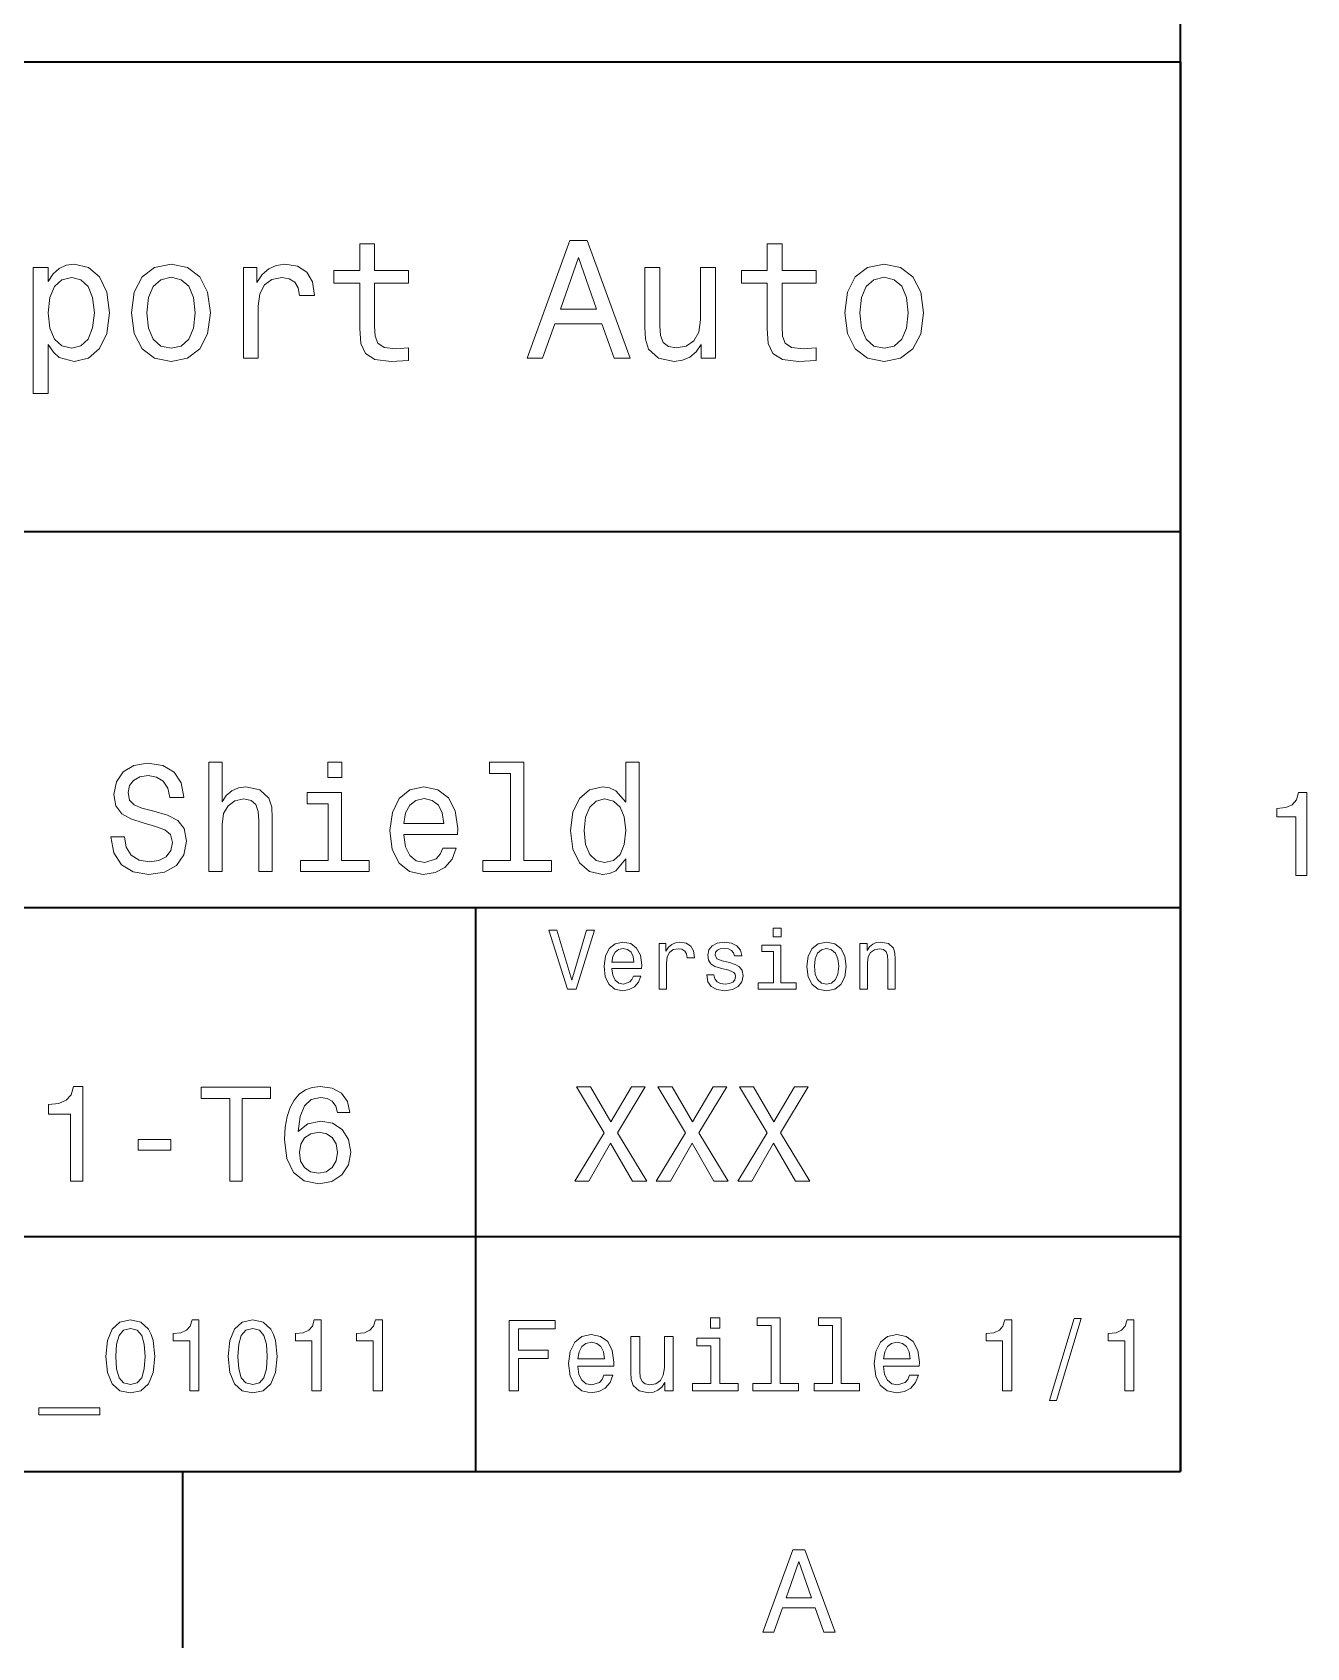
# Model space of a CAD drawing. Extents: x 0 to 420, y 0 to 297.
# Drawn here: x 361.1 to 415.4, y 2.5 to 71.3 of the extents above; entities that cross this region are included whole.
import ezdxf

# ---------------------------------------------------------------- set-up
doc = ezdxf.new("R2010")
doc.units = 0

msp = doc.modelspace()

# ---------------------------------------------------------------- linework, layer by layer
at = {"color": 7, "lineweight": 35}
for p, q in [((410, 10), (410, 287)), ((220, 70), (410, 70)), ((410, 70), (410, 10)), ((285, 50), (410, 50)), ((285, 34), (410, 34)), ((380, 10), (380, 34)), ((285, 20), (410, 20)), ((10, 10), (410, 10)), ((220, 10), (410, 10))]:
    msp.add_line(p, q, dxfattribs=at)
at = {"color": 7, "lineweight": 35, "ltscale": 0.1875}
msp.add_line((367.5, 10), (367.5, 2.5), dxfattribs=at)
at = {"color": 7, "lineweight": 13}
for points in [[(375.050415, 60.579971), (375.050415, 58.64193), (375.093658, 58.015129), (375.29538, 57.582851), (375.698853, 57.330688), (376.383301, 57.244236), (377.132568, 57.280258), (377.132568, 57.827808), (376.585022, 57.78458), (376.087891, 57.842216), (375.82132, 58.022331), (375.706055, 58.324928), (375.684448, 58.75), (375.684448, 60.579971), (377.132568, 60.579971), (377.132568, 61.120316), (375.684448, 61.120316), (375.684448, 62.251438), (375.050415, 62.251438), (375.050415, 61.120316), (373.955322, 61.120316), (373.955322, 60.579971)], [(382.175781, 57.381123), (382.838623, 57.381123), (383.364563, 58.850864), (385.360229, 58.850864), (385.886169, 57.381123), (386.563416, 57.381123), (384.733429, 62.388329), (383.998566, 62.388329)], [(392.399109, 60.579971), (392.399109, 58.64193), (392.442352, 58.015129), (392.644073, 57.582851), (393.047546, 57.330688), (393.731995, 57.244236), (394.481262, 57.280258), (394.481262, 57.827808), (393.933716, 57.78458), (393.436584, 57.842216), (393.170013, 58.022331), (393.054749, 58.324928), (393.033142, 58.75), (393.033142, 60.579971), (394.481262, 60.579971), (394.481262, 61.120316), (393.033142, 61.120316), (393.033142, 62.251438), (392.399109, 62.251438), (392.399109, 61.120316), (391.304016, 61.120316), (391.304016, 60.579971)], [(361.786743, 60.652016), (361.786743, 61.25), (361.15274, 61.25), (361.15274, 55.882565), (361.786743, 55.882565), (361.786743, 57.971901), (362.010101, 57.633286), (362.262268, 57.409943), (362.896271, 57.244236), (363.501465, 57.381123), (363.976959, 57.791786), (364.286743, 58.440201), (364.402039, 59.319164), (364.286743, 60.190922), (363.976959, 60.839336), (363.501465, 61.242794), (362.896271, 61.386887), (362.550446, 61.343658), (362.255066, 61.206772), (362.002899, 60.976223)], [(365.338623, 59.311958), (365.453888, 58.432995), (365.785309, 57.78458), (366.311249, 57.381123), (367.017303, 57.244236), (367.716125, 57.381123), (368.242065, 57.777374), (368.573486, 58.425793), (368.695984, 59.311958), (368.573486, 60.190922), (368.242065, 60.846542), (367.716125, 61.242794), (367.017303, 61.386887), (366.311249, 61.242794), (365.785309, 60.839336), (365.453888, 60.190922)], [(370.100861, 57.381123), (370.734863, 57.381123), (370.734863, 59.592937), (370.799713, 60.12608), (370.994232, 60.507923), (371.311249, 60.738472), (371.736328, 60.817722), (372.053314, 60.767288), (372.291077, 60.623199), (372.435181, 60.378242), (372.485596, 60.046829), (373.126801, 60.046829), (373.040344, 60.630402), (372.802612, 61.048271), (372.406342, 61.30043), (371.865997, 61.386887), (371.498566, 61.32925), (371.181549, 61.185158), (370.900574, 60.940201), (370.677246, 60.608788), (370.677246, 61.25), (370.100861, 61.25)], [(383.595093, 59.463257), (384.365997, 61.667866), (385.136902, 59.463257)], [(390.194519, 61.25), (389.560516, 61.25), (389.560516, 59.016571), (389.488464, 58.497837), (389.279541, 58.123196), (388.955322, 57.892651), (388.530243, 57.820602), (388.19165, 57.878242), (387.975494, 58.051151), (387.853027, 58.346542), (387.824219, 58.764408), (387.824219, 61.25), (387.190186, 61.25), (387.190186, 58.706772), (387.211792, 58.195244), (387.348694, 57.770172), (387.766571, 57.381123), (388.436584, 57.244236), (388.796814, 57.294666), (389.106628, 57.424351), (389.373199, 57.647694), (389.589325, 57.971901), (389.589325, 57.381123), (390.194519, 57.381123)], [(395.698853, 59.311958), (395.814117, 58.432995), (396.145508, 57.78458), (396.671448, 57.381123), (397.377502, 57.244236), (398.076355, 57.381123), (398.602295, 57.777374), (398.933716, 58.425793), (399.056183, 59.311958), (398.933716, 60.190922), (398.602295, 60.846542), (398.076355, 61.242794), (397.377502, 61.386887), (396.671448, 61.242794), (396.145508, 60.839336), (395.814117, 60.190922)], [(362.788208, 57.8134), (362.363129, 57.907059), (362.053314, 58.195244), (361.858795, 58.663544), (361.793945, 59.319164), (361.858795, 59.967579), (362.053314, 60.435879), (362.363129, 60.716858), (362.788208, 60.817722), (363.177246, 60.716858), (363.48703, 60.428673), (363.68158, 59.960373), (363.753601, 59.319164), (363.68158, 58.67075), (363.48703, 58.195244), (363.177246, 57.907059)], [(365.98703, 59.319164), (366.05188, 59.967579), (366.253601, 60.435879), (366.57782, 60.72406), (367.017303, 60.824928), (367.449585, 60.72406), (367.773773, 60.443081), (367.975525, 59.967579), (368.047546, 59.319164), (367.975525, 58.663544), (367.773773, 58.188038), (367.449585, 57.899853), (367.017303, 57.806194), (366.57782, 57.899853), (366.253601, 58.188038), (366.05188, 58.663544)], [(396.34726, 59.319164), (396.412109, 59.967579), (396.613831, 60.435879), (396.938019, 60.72406), (397.377502, 60.824928), (397.809784, 60.72406), (398.134003, 60.443081), (398.335724, 59.967579), (398.407776, 59.319164), (398.335724, 58.663544), (398.134003, 58.188038), (397.809784, 57.899853), (397.377502, 57.806194), (396.938019, 57.899853), (396.613831, 58.188038), (396.412109, 58.663544)], [(365.041077, 37.015129), (364.451019, 37.015129), (364.580688, 36.327808), (364.904907, 35.822044), (365.404175, 35.517288), (366.078522, 35.407059), (366.746399, 35.510807), (367.245667, 35.796108), (367.563416, 36.243515), (367.680115, 36.833572), (367.582855, 37.365273), (367.310516, 37.708931), (366.869598, 37.935879), (366.279541, 38.104465), (365.773773, 38.227665), (365.443085, 38.370316), (365.255035, 38.577808), (365.196686, 38.902016), (365.255035, 39.193802), (365.423645, 39.414265), (365.682983, 39.5634), (366.039612, 39.615273), (366.40274, 39.55043), (366.688049, 39.375359), (366.876099, 39.083572), (366.966858, 38.688038), (367.556915, 38.688038), (367.556915, 38.701008), (367.453186, 39.310516), (367.148407, 39.764408), (366.668579, 40.049709), (366.020172, 40.146973), (365.436584, 40.049709), (364.982727, 39.777374), (364.690918, 39.355907), (364.587189, 38.811237), (364.671478, 38.324928), (364.917877, 37.994236), (365.306915, 37.773773), (365.838623, 37.605186), (366.363831, 37.456051), (366.759369, 37.3134), (366.999268, 37.105907), (367.083588, 36.76873), (367.005768, 36.425072), (366.804749, 36.165707), (366.5, 36.003601), (366.104462, 35.951729), (365.663544, 36.023052), (365.326355, 36.230545), (365.112396, 36.567722)], [(368.626801, 35.530258), (369.197418, 35.530258), (369.197418, 37.540344), (369.255768, 38.000721), (369.443817, 38.337894), (369.735596, 38.545387), (370.124634, 38.623199), (370.435883, 38.558357), (370.630402, 38.383286), (370.727661, 38.091499), (370.760071, 37.70245), (370.760071, 35.530258), (371.330688, 35.530258), (371.330688, 37.819164), (371.304749, 38.279537), (371.188049, 38.662102), (370.805481, 39.012245), (370.208923, 39.135445), (369.884735, 39.090057), (369.605896, 38.966858), (369.372467, 38.772331), (369.197418, 38.506485), (369.197418, 40.185879), (368.626801, 40.185879)], [(374.293945, 40.185879), (373.690918, 40.185879), (373.690918, 39.537464), (374.293945, 39.537464)], [(381.471924, 39.706051), (381.471924, 36.010086), (380.298279, 36.010086), (380.298279, 35.530258), (383.209656, 35.530258), (383.209656, 36.010086), (382.042511, 36.010086), (382.042511, 40.185879), (380.577087, 40.185879), (380.577087, 39.706051)], [(386.380402, 36.068443), (386.380402, 35.530258), (386.951019, 35.530258), (386.951019, 40.185879), (386.386902, 40.185879), (386.386902, 38.480545), (385.952454, 38.973343), (385.686584, 39.090057), (385.381836, 39.135445), (384.830688, 39.005764), (384.40274, 38.642651), (384.123932, 38.059078), (384.026672, 37.274494), (384.123932, 36.489914), (384.40274, 35.899857), (384.830688, 35.530258), (385.381836, 35.407059), (385.686584, 35.45245), (385.958923, 35.569164)], [(374.274506, 36.010086), (374.274506, 38.895531), (372.809082, 38.895531), (372.809082, 38.409222), (373.703888, 38.409222), (373.703888, 36.010086), (372.536743, 36.010086), (372.536743, 35.530258), (375.45462, 35.530258), (375.45462, 36.010086)], [(376.932983, 37.105907), (379.215424, 37.105907), (379.221924, 37.371758), (379.118164, 38.117435), (378.832855, 38.675072), (378.378967, 39.012245), (377.77594, 39.135445), (377.185883, 39.005764), (376.731995, 38.642651), (376.440216, 38.052593), (376.336456, 37.274494), (376.433716, 36.476944), (376.725525, 35.893372), (377.172913, 35.530258), (377.75647, 35.407059), (378.262268, 35.491352), (378.677246, 35.711815), (378.981995, 36.061958), (379.157074, 36.528816), (378.592957, 36.528816), (378.476227, 36.269451), (378.307648, 36.074928), (377.82782, 35.919308), (377.458221, 35.990631), (377.179382, 36.217579), (376.997833, 36.587173), (376.932983, 37.086452)], [(376.932983, 37.585735), (377.004333, 38.033138), (377.179382, 38.363831), (377.445251, 38.564842), (377.79541, 38.636166), (378.139038, 38.564842), (378.404907, 38.363831), (378.567017, 38.033138), (378.625366, 37.585735)], [(385.479126, 38.623199), (385.855194, 38.532421), (386.140503, 38.279537), (386.309082, 37.858067), (386.373932, 37.274494), (386.309082, 36.684437), (386.140503, 36.262966), (385.855194, 36.003601), (385.479126, 35.919308), (385.122498, 36.003601), (384.850159, 36.262966), (384.668579, 36.690922), (384.610229, 37.274494), (384.668579, 37.851585), (384.850159, 38.273052), (385.122498, 38.532421)], [(414.909241, 35.366787), (415.368164, 35.366787), (415.368164, 38.892002), (415.025208, 38.892002), (414.934448, 38.584366), (414.752899, 38.377594), (414.475525, 38.256557), (414.092224, 38.216209), (414.092224, 37.858143), (414.909241, 37.858143)], [(384.71109, 33.03458), (384.08429, 30.905619), (383.439484, 33.03458), (383.09726, 33.03458), (383.904175, 30.530979), (384.264404, 30.530979), (385.053314, 33.03458)], [(392.992798, 33.117435), (392.657776, 33.117435), (392.657776, 32.757202), (392.992798, 32.757202)], [(385.784576, 31.40634), (387.052582, 31.40634), (387.056183, 31.554033), (386.998566, 31.9683), (386.840057, 32.278099), (386.587891, 32.465416), (386.252869, 32.533859), (385.925079, 32.461815), (385.672913, 32.260086), (385.510803, 31.932276), (385.453156, 31.5), (385.507202, 31.056915), (385.669312, 30.732708), (385.917877, 30.530979), (386.242065, 30.462536), (386.523041, 30.509365), (386.753601, 30.631844), (386.922913, 30.826368), (387.020172, 31.085733), (386.706787, 31.085733), (386.641937, 30.941643), (386.548279, 30.833572), (386.281708, 30.747118), (386.076355, 30.786743), (385.921478, 30.912823), (385.820618, 31.118155), (385.784576, 31.395533)], [(387.794678, 30.530979), (388.111664, 30.530979), (388.111664, 31.636887), (388.144104, 31.903458), (388.241364, 32.094379), (388.399841, 32.209652), (388.612396, 32.249279), (388.770905, 32.224064), (388.889771, 32.152016), (388.961823, 32.029537), (388.98703, 31.863832), (389.307648, 31.863832), (389.264404, 32.155621), (389.145538, 32.364552), (388.947418, 32.490635), (388.677246, 32.533859), (388.49353, 32.505043), (388.335022, 32.432995), (388.194519, 32.310516), (388.082855, 32.144814), (388.082855, 32.465416), (387.794678, 32.465416)], [(390.791779, 31.658501), (390.485596, 31.730547), (390.258636, 31.8134), (390.182983, 31.982708), (390.20462, 32.101585), (390.280273, 32.188038), (390.40274, 32.242073), (390.579254, 32.263687), (390.748566, 32.242073), (390.881836, 32.177231), (390.968292, 32.079971), (391.004333, 31.950287), (391.314117, 31.950287), (391.314117, 31.957493), (391.260101, 32.191643), (391.112396, 32.375359), (390.881836, 32.490635), (390.579254, 32.533859), (390.273041, 32.490635), (390.049713, 32.371758), (389.90921, 32.195244), (389.865997, 31.971901), (389.898407, 31.755764), (389.999268, 31.604465), (390.164978, 31.496397), (390.406342, 31.420748), (390.759369, 31.334293), (390.975494, 31.244236), (391.033142, 31.17219), (391.054749, 31.064121), (391.022339, 30.930836), (390.935883, 30.829971), (390.79538, 30.765129), (390.608063, 30.743515), (390.409943, 30.765129), (390.265839, 30.840778), (390.168579, 30.963255), (390.128967, 31.132565), (389.822754, 31.132565), (389.873199, 30.844379), (390.020905, 30.635447), (390.255035, 30.509365), (390.579254, 30.462536), (390.917877, 30.509365), (391.166412, 30.635447), (391.317719, 30.837175), (391.371765, 31.100143), (391.332123, 31.327089), (391.220459, 31.481987), (391.036743, 31.582851)], [(392.981995, 30.79755), (392.981995, 32.400574), (392.167877, 32.400574), (392.167877, 32.130402), (392.664978, 32.130402), (392.664978, 30.79755), (392.016571, 30.79755), (392.016571, 30.530979), (393.637604, 30.530979), (393.637604, 30.79755)], [(394.087891, 31.496397), (394.145538, 31.056915), (394.311249, 30.732708), (394.574219, 30.530979), (394.927246, 30.462536), (395.276672, 30.530979), (395.539612, 30.729107), (395.705322, 31.053314), (395.766571, 31.496397), (395.705322, 31.935879), (395.539612, 32.263687), (395.276672, 32.461815), (394.927246, 32.533859), (394.574219, 32.461815), (394.311249, 32.260086), (394.145538, 31.935879)], [(396.350159, 30.530979), (396.667145, 30.530979), (396.667145, 31.647694), (396.699554, 31.903458), (396.804047, 32.090778), (396.966125, 32.206051), (397.182281, 32.249279), (397.355194, 32.213257), (397.463257, 32.115993), (397.517303, 31.95389), (397.535309, 31.737751), (397.535309, 30.530979), (397.852295, 30.530979), (397.852295, 31.802593), (397.837891, 32.058357), (397.773041, 32.270893), (397.560516, 32.465416), (397.229095, 32.533859), (397.04538, 32.508644), (396.890503, 32.440201), (396.757202, 32.324928), (396.65274, 32.170029), (396.65274, 32.465416), (396.350159, 32.465416)], [(385.784576, 31.672911), (385.824219, 31.921469), (385.921478, 32.105186), (386.069153, 32.216858), (386.263702, 32.256485), (386.45462, 32.216858), (386.602295, 32.105186), (386.692352, 31.921469), (386.724792, 31.672911)], [(394.412109, 31.5), (394.444519, 31.824207), (394.54538, 32.058357), (394.707489, 32.20245), (394.927246, 32.25288), (395.143372, 32.20245), (395.305481, 32.061958), (395.406342, 31.824207), (395.442352, 31.5), (395.406342, 31.17219), (395.305481, 30.934437), (395.143372, 30.790344), (394.927246, 30.743515), (394.707489, 30.790344), (394.54538, 30.934437), (394.444519, 31.17219)], [(362.737762, 22.360231), (363.262238, 22.360231), (363.262238, 26.38905), (362.8703, 26.38905), (362.766571, 26.037464), (362.559082, 25.801153), (362.242065, 25.662825), (361.804047, 25.616714), (361.804047, 25.207493), (362.737762, 25.207493)], [(369.515869, 22.360231), (370.046112, 22.360231), (370.046112, 25.876081), (371.25647, 25.876081), (371.25647, 26.360231), (368.299713, 26.360231), (368.299713, 25.876081), (369.515869, 25.876081)], [(374.634003, 25.282421), (374.524506, 25.749281), (374.270905, 26.095102), (373.878967, 26.314121), (373.371765, 26.38905), (373.031708, 26.348703), (372.737762, 26.239193), (372.478394, 26.06052), (372.259369, 25.806917), (372.086456, 25.489914), (371.959656, 25.103746), (371.878967, 24.648417), (371.855896, 24.135448), (371.94812, 23.317003), (372.23056, 22.723343), (372.685883, 22.365995), (373.30835, 22.244957), (373.867432, 22.348703), (374.293945, 22.619596), (374.570618, 23.04611), (374.668579, 23.587896), (374.570618, 24.135448), (374.305481, 24.556196), (373.89624, 24.821327), (373.389038, 24.913546), (372.841492, 24.798271), (372.432281, 24.469742), (372.518738, 25.103746), (372.703186, 25.559078), (372.985596, 25.829971), (373.377533, 25.922192), (373.66571, 25.876081), (373.884735, 25.755043), (374.028809, 25.553314), (374.10376, 25.282421)], [(384.207489, 22.360231), (384.812683, 22.360231), (385.729095, 23.979828), (386.662811, 22.360231), (387.273773, 22.360231), (386.023041, 24.417868), (387.210388, 26.365995), (386.628235, 26.365995), (385.746399, 24.884727), (384.881836, 26.365995), (384.276642, 26.365995), (385.458221, 24.412106)], [(387.677246, 22.360231), (388.28241, 22.360231), (389.198853, 23.979828), (390.132568, 22.360231), (390.74353, 22.360231), (389.492798, 24.417868), (390.680115, 26.365995), (390.097992, 26.365995), (389.216125, 24.884727), (388.351593, 26.365995), (387.746399, 26.365995), (388.927948, 24.412106)], [(391.146973, 22.360231), (391.752167, 22.360231), (392.668579, 23.979828), (393.602295, 22.360231), (394.213257, 22.360231), (392.962524, 24.417868), (394.149841, 26.365995), (393.567719, 26.365995), (392.685883, 24.884727), (391.82132, 26.365995), (391.216125, 26.365995), (392.397705, 24.412106)], [(365.613831, 23.680117), (367.008636, 23.680117), (367.008636, 24.135448), (365.613831, 24.135448)], [(374.109497, 23.582134), (374.046112, 23.219021), (373.884735, 22.942364), (373.625366, 22.757925), (373.302612, 22.700289), (372.962524, 22.757925), (372.703186, 22.9366), (372.536011, 23.213257), (372.484161, 23.57637), (372.541779, 23.933718), (372.703186, 24.204613), (372.968292, 24.377522), (373.325653, 24.440924), (373.636902, 24.377522), (373.884735, 24.210375), (374.046112, 23.939482)], [(390.389038, 16.532421), (389.98703, 16.532421), (389.98703, 16.100145), (390.389038, 16.100145)], [(392.572052, 16.212536), (392.572052, 13.748559), (391.789612, 13.748559), (391.789612, 13.428675), (393.73056, 13.428675), (393.73056, 13.748559), (392.952454, 13.748559), (392.952454, 16.532421), (391.975494, 16.532421), (391.975494, 16.212536)], [(395.174347, 16.212536), (395.174347, 13.748559), (394.391937, 13.748559), (394.391937, 13.428675), (396.332855, 13.428675), (396.332855, 13.748559), (395.554749, 13.748559), (395.554749, 16.532421), (394.57782, 16.532421), (394.57782, 16.212536)], [(404.42218, 13.026657), (404.720459, 13.026657), (405.766571, 16.510807), (405.463989, 16.510807)], [(364.247833, 14.894093), (364.312683, 14.215418), (364.515839, 13.731268), (364.840057, 13.43732), (365.289612, 13.342219), (365.734863, 13.43732), (366.059082, 13.731268), (366.257904, 14.215418), (366.327087, 14.894093), (366.257904, 15.568444), (366.175781, 15.836456), (366.059082, 16.056917), (365.734863, 16.350864), (365.289612, 16.450289), (364.840057, 16.350864), (364.515839, 16.052593), (364.312683, 15.568444)], [(364.662811, 14.894093), (364.697388, 15.417148), (364.805481, 15.793228), (365, 16.013689), (365.289612, 16.091499), (365.574921, 16.013689), (365.76944, 15.793228), (365.877502, 15.417148), (365.912109, 14.894093), (365.877502, 14.366715), (365.76944, 13.990634), (365.574921, 13.770173), (365.289612, 13.696686), (365, 13.770173), (364.805481, 13.990634), (364.697388, 14.366715)], [(367.814117, 13.428675), (368.207489, 13.428675), (368.207489, 16.450289), (367.913544, 16.450289), (367.835724, 16.1866), (367.680115, 16.009367), (367.442352, 15.905621), (367.113831, 15.871038), (367.113831, 15.564121), (367.814117, 15.564121)], [(369.452454, 14.894093), (369.517273, 14.215418), (369.720459, 13.731268), (370.044678, 13.43732), (370.494232, 13.342219), (370.939484, 13.43732), (371.263672, 13.731268), (371.462524, 14.215418), (371.531708, 14.894093), (371.462524, 15.568444), (371.380402, 15.836456), (371.263672, 16.056917), (370.939484, 16.350864), (370.494232, 16.450289), (370.044678, 16.350864), (369.720459, 16.052593), (369.517273, 15.568444)], [(369.867432, 14.894093), (369.902008, 15.417148), (370.010071, 15.793228), (370.20459, 16.013689), (370.494232, 16.091499), (370.779541, 16.013689), (370.97406, 15.793228), (371.082123, 15.417148), (371.116699, 14.894093), (371.082123, 14.366715), (370.97406, 13.990634), (370.779541, 13.770173), (370.494232, 13.696686), (370.20459, 13.770173), (370.010071, 13.990634), (369.902008, 14.366715)], [(373.018738, 13.428675), (373.412109, 13.428675), (373.412109, 16.450289), (373.118164, 16.450289), (373.040344, 16.1866), (372.884705, 16.009367), (372.646973, 15.905621), (372.318451, 15.871038), (372.318451, 15.564121), (373.018738, 15.564121)], [(375.621033, 13.428675), (376.014404, 13.428675), (376.014404, 16.450289), (375.720459, 16.450289), (375.642639, 16.1866), (375.48703, 16.009367), (375.249268, 15.905621), (374.920746, 15.871038), (374.920746, 15.564121), (375.621033, 15.564121)], [(381.414978, 13.428675), (381.817017, 13.428675), (381.817017, 14.807637), (383.079254, 14.807637), (383.079254, 15.166427), (381.817017, 15.166427), (381.817017, 16.065563), (383.368866, 16.065563), (383.368866, 16.428675), (381.414978, 16.428675)], [(384.341492, 14.479107), (385.863098, 14.479107), (385.867432, 14.656341), (385.798279, 15.153459), (385.608063, 15.525217), (385.305481, 15.75), (384.903473, 15.832133), (384.510101, 15.745678), (384.207489, 15.503603), (384.01297, 15.110231), (383.943817, 14.591499), (384.008636, 14.059798), (384.203156, 13.67075), (384.501434, 13.428675), (384.890503, 13.346542), (385.227661, 13.402739), (385.504333, 13.549712), (385.707489, 13.783141), (385.824219, 14.09438), (385.44812, 14.09438), (385.370331, 13.92147), (385.257935, 13.791787), (384.938049, 13.688041), (384.69165, 13.735591), (384.505768, 13.886888), (384.384735, 14.133286), (384.341492, 14.466139)], [(397.353027, 14.479107), (398.874634, 14.479107), (398.878967, 14.656341), (398.809814, 15.153459), (398.619598, 15.525217), (398.317017, 15.75), (397.914978, 15.832133), (397.521606, 15.745678), (397.219025, 15.503603), (397.024506, 15.110231), (396.955322, 14.591499), (397.020172, 14.059798), (397.214691, 13.67075), (397.51297, 13.428675), (397.902008, 13.346542), (398.239197, 13.402739), (398.515839, 13.549712), (398.719025, 13.783141), (398.835724, 14.09438), (398.459656, 14.09438), (398.381836, 13.92147), (398.26944, 13.791787), (397.949554, 13.688041), (397.703186, 13.735591), (397.517303, 13.886888), (397.39624, 14.133286), (397.353027, 14.466139)], [(402.416443, 13.428675), (402.809814, 13.428675), (402.809814, 16.450289), (402.515839, 16.450289), (402.438049, 16.1866), (402.28241, 16.009367), (402.044678, 15.905621), (401.716125, 15.871038), (401.716125, 15.564121), (402.416443, 15.564121)], [(407.621033, 13.428675), (408.014404, 13.428675), (408.014404, 16.450289), (407.720459, 16.450289), (407.642639, 16.1866), (407.48703, 16.009367), (407.249268, 15.905621), (406.920746, 15.871038), (406.920746, 15.564121), (407.621033, 15.564121)], [(384.341492, 14.798992), (384.389038, 15.097262), (384.505768, 15.317724), (384.682983, 15.45173), (384.916412, 15.49928), (385.145538, 15.45173), (385.322754, 15.317724), (385.430847, 15.097262), (385.469727, 14.798992)], [(388.400574, 15.75), (388.020172, 15.75), (388.020172, 14.409943), (387.976959, 14.098703), (387.851593, 13.873919), (387.657074, 13.735591), (387.402008, 13.692364), (387.198853, 13.726946), (387.069153, 13.830692), (386.995667, 14.007925), (386.978394, 14.258646), (386.978394, 15.75), (386.597992, 15.75), (386.597992, 14.224064), (386.610962, 13.917148), (386.693085, 13.662104), (386.943817, 13.428675), (387.345825, 13.346542), (387.561951, 13.376801), (387.747833, 13.454611), (387.907776, 13.588617), (388.037476, 13.783141), (388.037476, 13.428675), (388.400574, 13.428675)], [(390.376068, 13.748559), (390.376068, 15.672191), (389.399139, 15.672191), (389.399139, 15.347983), (389.995667, 15.347983), (389.995667, 13.748559), (389.21759, 13.748559), (389.21759, 13.428675), (391.162811, 13.428675), (391.162811, 13.748559)], [(397.353027, 14.798992), (397.400574, 15.097262), (397.517303, 15.317724), (397.694519, 15.45173), (397.927948, 15.49928), (398.157074, 15.45173), (398.33429, 15.317724), (398.442352, 15.097262), (398.481262, 14.798992)], [(361.386169, 12.711096), (361.386169, 12.408502), (363.988464, 12.408502), (363.988464, 12.711096)], [(392.216858, 3.166787), (392.680847, 3.166787), (393.049011, 4.195605), (394.445984, 4.195605), (394.814117, 3.166787), (395.288177, 3.166787), (394.007202, 6.67183), (393.492798, 6.67183)], [(393.210388, 4.624279), (393.75, 6.167507), (394.289642, 4.624279)]]:
    msp.add_lwpolyline(points, close=True, dxfattribs=at)

doc.saveas('drawing.dxf')
